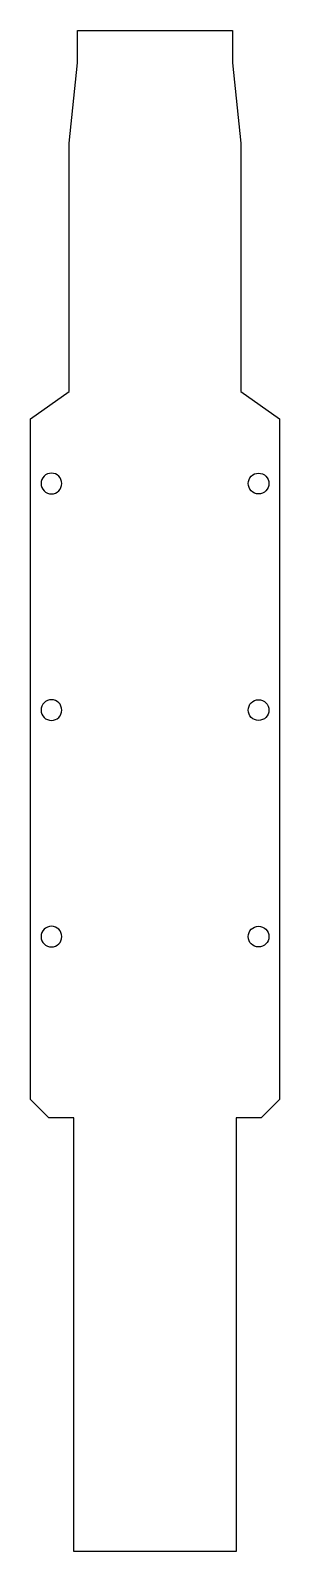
# Model space of a CAD drawing. Header units: millimetres. Extents: x -19 to 19, y -175 to 60.
import ezdxf

# ---------------------------------------------------------------- set-up
doc = ezdxf.new("R2010")
doc.units = ezdxf.units.MM
doc.layers.get('0').update_dxf_attribs({"linetype": 'CONTINUOUS'})

msp = doc.modelspace()

# ---------------------------------------------------------------- linework, layer by layer
msp.add_lwpolyline([(-16.4, -108), (-19.25, -105.15), (-19.25, 0), (-13.25, 4.2), (-13.25, 42.6), (-12, 55), (-12, 60), (12, 60), (12, 55), (13.25, 42.6), (13.25, 4.2), (19.25, 0), (19.25, -105.15), (16.4, -108), (12.55, -108), (12.55, -175), (-12.55, -175), (-12.55, -108)], close=True)
at = {"extrusion": (0, 0, -1)}
for centre in [(16, -10), (16, -45), (16, -80)]:
    msp.add_circle(centre, 1.6, dxfattribs=at)
for centre in [(16, -10), (16, -45), (16, -80)]:
    msp.add_circle(centre, 1.6)

doc.saveas('drawing.dxf')
